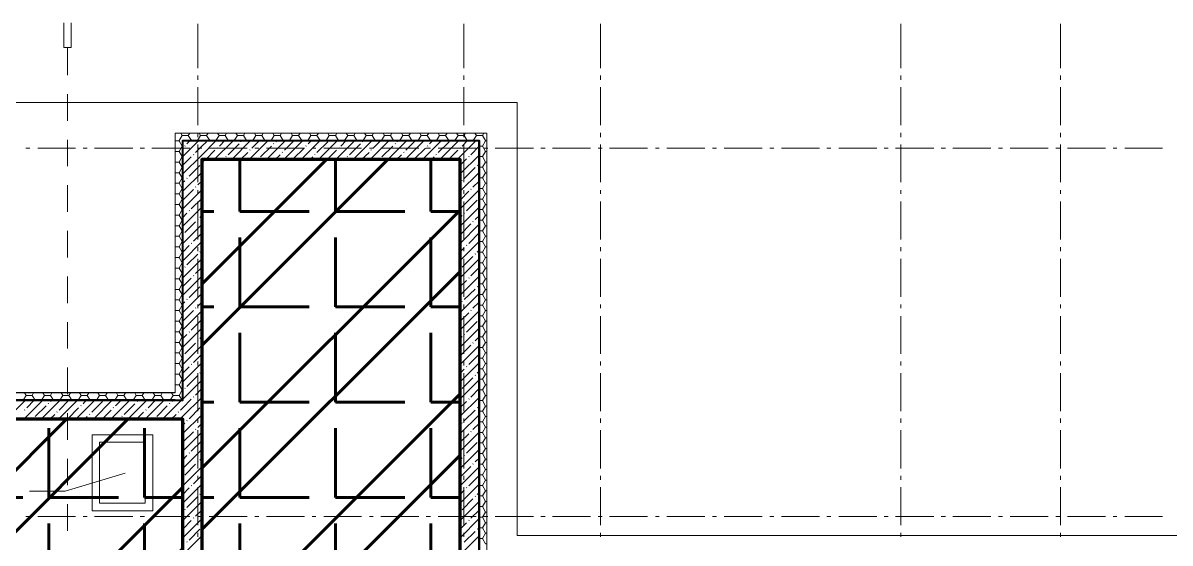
# Model space of a CAD drawing. Header units: millimetres. Extents: x -213911 to 415037, y -3642 to 107391.
# Drawn here: x -119785 to -104679, y 27062 to 33918 of the extents above; entities that cross this region are included whole.
import ezdxf

# ---------------------------------------------------------------- set-up
doc = ezdxf.new("R2010")
doc.units = ezdxf.units.MM
for name, color, linetype, lineweight in [('9.1 Стен подвал шпак', 160, 'Continuous', 90), ('9.2 Потолок подвал шпак', 90, 'Continuous', 60), ('9.3 клининг подвал', 190, 'Continuous', 60), ('Оси', 7, 'Continuous', 9)]:
    doc.layers.add(name, color=color, linetype=linetype, lineweight=lineweight)

msp = doc.modelspace()

# ---------------------------------------------------------------- hatches: boundary and pattern name
at = {"layer": '9.2 Потолок подвал шпак'}
h = msp.add_hatch(dxfattribs=at)
h.set_pattern_fill('ANGLE', color=256, scale=180)
h.set_pattern_definition([(0, (0, 0), (0, 1257.3), [914.4, -342.9]), (90, (0, 0), (-1257.3, 8e-14), [914.4, -342.9])])
h.paths.add_polyline_path([(-114028.2, 22531.1), (-114028.2, 32117.9), (-117430, 32117.9), (-117430, 24331.5), (-117679.9, 24331.5), (-117679.9, 28695), (-121873.9, 28695), (-121873.9, 22531.1)])
at = {"layer": '9.3 клининг подвал'}
h = msp.add_hatch(dxfattribs=at)
h.set_pattern_fill('ANSI32', color=256, scale=180)
h.paths.add_polyline_path([(-114028.2, 22531.1), (-114028.2, 32117.9), (-117430, 32117.9), (-117430, 24331.5), (-117679.9, 24331.5), (-117679.9, 28695), (-121873.9, 28695), (-121873.9, 22531.1)])

# ---------------------------------------------------------------- linework, layer by layer
at = {"lineweight": 40}
for points in [[(-117781.6, 28944.9), (-117679.9, 28944.9), (-117679.9, 32367.9)], [(-117679.9, 28944.9), (-117679.9, 32367.9), (-117430, 32367.9), (-114028.2, 32367.9), (-113778.3, 32367.9), (-113778.3, 26661.5), (-113676.6, 26661.5)], [(-113778.3, 26661.5), (-113778.3, 32367.9)], [(-121772.3, 28944.9), (-121687.5, 28944.9), (-117866.3, 28944.9), (-117781.6, 28944.9), (-117866.3, 28944.9), (-121687.5, 28944.9), (-121772.3, 28944.9), (-121873.9, 28944.9), (-121873.9, 28695), (-117679.9, 28695), (-117679.9, 24331.5), (-117430, 24331.5), (-117430, 32117.9), (-114028.2, 32117.9), (-114028.2, 26411.6), (-114028.2, 22531.1), (-118501.8, 22531.1), (-118501.8, 22310.8), (-117862.1, 22310.8)]]:
    msp.add_lwpolyline(points, dxfattribs=at)
at = {"layer": '9.1 Стен подвал шпак'}
msp.add_lwpolyline([(-114028.2, 22531.1), (-114028.2, 32117.9), (-117430, 32117.9), (-117430, 24331.5), (-117679.9, 24331.5), (-117679.9, 28695), (-121873.9, 28695), (-121873.9, 22531.1)], close=True, dxfattribs=at)
at = {"layer": 'Оси', "lineweight": 9}
for points in [[(-119247.4, 33918.4), (-119247.4, 33592.2), (-119150, 33592.2), (-119150, 33918.4)], [(-117480.8, 33321), (-117480.8, 33905.7)], [(-113977.4, 33321), (-113977.4, 33905.7)], [(-112176.9, 33321), (-112176.9, 33905.7)], [(-108224.4, 33321), (-108224.4, 33905.7)], [(-106123.2, 33321), (-106123.2, 33905.7)], [(-119196.6, 33227.8), (-119196.6, 33592.2)], [(-117480.8, 33168.5), (-117480.8, 33223.6)], [(-113977.4, 33168.5), (-113977.4, 33223.6)], [(-112176.9, 33168.5), (-112176.9, 33223.6)], [(-108224.4, 33168.5), (-108224.4, 33223.6)], [(-106123.2, 33168.5), (-106123.2, 33223.6)], [(-119196.6, 32626.3), (-119196.6, 32977.9)], [(-117480.8, 32571.2), (-117480.8, 33071.1)], [(-113977.4, 32571.2), (-113977.4, 33071.1)], [(-112176.9, 32571.2), (-112176.9, 33071.1)], [(-108224.4, 32571.2), (-108224.4, 33071.1)], [(-106123.2, 32571.2), (-106123.2, 33071.1)], [(-122034.9, 12402), (-117980.7, 12402), (-117980.7, 4645.2), (-81234.7, 4645.2), (-81234.7, 27161.4), (-86394.6, 27161.4), (-95083.3, 27161.4), (-113278.4, 27161.4), (-113278.4, 32867.8), (-122094.2, 32867.8), (-122094.2, 32465.3)], [(-119196.6, 32029), (-119196.6, 32376.3)], [(-117688.4, 32435.6), (-117726.5, 32367.9), (-117726.5, 32363.6), (-117688.4, 32295.8), (-117679.9, 32295.8)], [(-117705.4, 32465.3), (-117688.4, 32435.6), (-117607.9, 32435.6), (-117565.6, 32367.9)], [(-117679.9, 32156), (-117468.1, 32367.9)], [(-117679.9, 31927.3), (-117430, 32177.2), (-117239.4, 32367.9)], [(-117679.9, 32367.9), (-113778.3, 32367.9)], [(-117624.9, 32325.5), (-117582.5, 32367.9)], [(-117607.9, 32435.6), (-117586.7, 32465.3)], [(-117565.6, 32363.6), (-117485.1, 32363.6)], [(-117510.5, 32211.1), (-117430, 32291.6), (-117366.5, 32350.9)], [(-117485.1, 32367.9), (-117447, 32435.6)], [(-117480.8, 32414.5), (-117480.8, 32469.5)], [(-117463.9, 32465.3), (-117447, 32435.6), (-117366.5, 32435.6), (-117324.1, 32367.9)], [(-117366.5, 32435.6), (-117345.3, 32465.3)], [(-117324.1, 32363.6), (-117243.6, 32363.6)], [(-117264.8, 32117.9), (-117010.6, 32367.9)], [(-117243.6, 32367.9), (-117201.2, 32435.6)], [(-117222.4, 32465.3), (-117201.2, 32435.6), (-117120.8, 32435.6), (-117082.6, 32367.9)], [(-117197, 32295.8), (-117125, 32367.9)], [(-117120.8, 32435.6), (-117103.8, 32465.3)], [(-117082.6, 32363.6), (-117002.1, 32363.6)], [(-117036, 32117.9), (-116786.1, 32367.9)], [(-117002.1, 32367.9), (-116959.8, 32435.6)], [(-116981, 32465.3), (-116959.8, 32435.6), (-116879.3, 32435.6), (-116841.2, 32367.9)], [(-116913.2, 32350.9), (-116908.9, 32359.4)], [(-116879.3, 32435.6), (-116862.3, 32465.3)], [(-116841.2, 32363.6), (-116760.7, 32363.6)], [(-116807.3, 32117.9), (-116557.3, 32367.9)], [(-116769.1, 32266.2), (-116671.7, 32367.9)], [(-116756.4, 32367.9), (-116718.3, 32435.6)], [(-116735.2, 32465.3), (-116718.3, 32435.6), (-116637.8, 32435.6), (-116599.7, 32367.9)], [(-116637.8, 32435.6), (-116620.9, 32465.3)], [(-116599.7, 32363.6), (-116515, 32363.6)], [(-116578.5, 32117.9), (-116328.6, 32367.9)], [(-116515, 32367.9), (-116476.8, 32435.6)], [(-116493.8, 32465.3), (-116476.8, 32435.6), (-116396.3, 32435.6), (-116358.2, 32367.9)], [(-116485.3, 32325.5), (-116481.1, 32329.7)], [(-116455.6, 32350.9), (-116442.9, 32367.9)], [(-116396.3, 32435.6), (-116379.4, 32465.3)], [(-116354, 32363.6), (-116273.5, 32363.6)], [(-116349.7, 32117.9), (-116099.8, 32367.9)], [(-116341.3, 32240.8), (-116214.2, 32367.9)], [(-116273.5, 32367.9), (-116235.4, 32435.6)], [(-116252.3, 32465.3), (-116235.4, 32435.6), (-116154.9, 32435.6), (-116112.5, 32367.9)], [(-116154.9, 32435.6), (-116133.7, 32465.3)], [(-116121, 32117.9), (-115871, 32367.9)], [(-116112.5, 32363.6), (-116032, 32363.6)], [(-116032, 32367.9), (-115993.9, 32435.6)], [(-116027.8, 32325.5), (-115985.4, 32367.9)], [(-116010.8, 32465.3), (-115993.9, 32435.6), (-115913.4, 32435.6), (-115871, 32367.9)], [(-115913.4, 32435.6), (-115892.2, 32465.3)], [(-115913.4, 32211.1), (-115769.4, 32350.9)], [(-115892.2, 32117.9), (-115642.3, 32367.9)], [(-115871, 32363.6), (-115790.5, 32363.6)], [(-115790.5, 32367.9), (-115752.4, 32435.6)], [(-115769.4, 32465.3), (-115752.4, 32435.6), (-115667.7, 32435.6), (-115629.6, 32367.9)], [(-115667.7, 32435.6), (-115650.7, 32465.3)], [(-115663.4, 32117.9), (-115413.5, 32367.9)], [(-115629.6, 32363.6), (-115549.1, 32363.6)], [(-115599.9, 32295.8), (-115527.9, 32367.9)], [(-115549.1, 32367.9), (-115506.7, 32435.6)], [(-115527.9, 32465.3), (-115506.7, 32435.6), (-115426.2, 32435.6), (-115388.1, 32367.9)], [(-115434.7, 32117.9), (-115184.7, 32367.9)], [(-115426.2, 32435.6), (-115409.3, 32465.3)], [(-115388.1, 32363.6), (-115307.6, 32363.6)], [(-115316.1, 32350.9), (-115307.6, 32359.4)], [(-115303.4, 32367.9), (-115265.2, 32435.6)], [(-115286.4, 32465.3), (-115265.2, 32435.6), (-115184.7, 32435.6), (-115146.6, 32367.9)], [(-115210.2, 32117.9), (-114960.2, 32367.9)], [(-115184.7, 32435.6), (-115167.8, 32465.3)], [(-115172, 32266.2), (-115070.4, 32367.9)], [(-115146.6, 32363.6), (-115066.1, 32363.6)], [(-115061.9, 32367.9), (-115023.8, 32435.6)], [(-115040.7, 32465.3), (-115023.8, 32435.6), (-114943.3, 32435.6), (-114905.1, 32367.9)], [(-114981.4, 32117.9), (-114731.5, 32367.9)], [(-114943.3, 32435.6), (-114926.3, 32465.3)], [(-114900.9, 32363.6), (-114820.4, 32363.6)], [(-114884, 32325.5), (-114879.7, 32329.7)], [(-114858.5, 32350.9), (-114845.8, 32367.9)], [(-114820.4, 32367.9), (-114782.3, 32435.6)], [(-114799.2, 32465.3), (-114782.3, 32435.6), (-114701.8, 32435.6), (-114663.7, 32367.9)], [(-114752.6, 32117.9), (-114502.7, 32367.9)], [(-114744.2, 32240.8), (-114617.1, 32367.9)], [(-114701.8, 32435.6), (-114680.6, 32465.3)], [(-114659.4, 32363.6), (-114578.9, 32363.6)], [(-114578.9, 32367.9), (-114540.8, 32435.6)], [(-114557.8, 32465.3), (-114540.8, 32435.6), (-114460.3, 32435.6), (-114418, 32367.9)], [(-114523.9, 32117.9), (-114273.9, 32367.9)], [(-114460.3, 32435.6), (-114439.1, 32465.3)], [(-114430.7, 32325.5), (-114388.3, 32367.9)], [(-114418, 32363.6), (-114337.5, 32363.6)], [(-114337.5, 32367.9), (-114299.3, 32435.6)], [(-114316.3, 32465.3), (-114299.3, 32435.6), (-114218.9, 32435.6), (-114176.5, 32367.9)], [(-114316.3, 32211.1), (-114172.3, 32350.9)], [(-114295.1, 32117.9), (-114045.2, 32367.9)], [(-114218.9, 32435.6), (-114197.7, 32465.3)], [(-114176.5, 32363.6), (-114096, 32363.6)], [(-114096, 32367.9), (-114053.6, 32435.6)], [(-114074.8, 32465.3), (-114053.6, 32435.6), (-113973.1, 32435.6), (-113935, 32367.9)], [(-114066.3, 32117.9), (-114028.2, 32156), (-113816.4, 32367.9)], [(-114002.8, 32295.8), (-113930.8, 32367.9)], [(-113977.4, 32414.5), (-113977.4, 32469.5)], [(-113973.1, 32435.6), (-113956.2, 32465.3)], [(-113935, 32363.6), (-113854.5, 32363.6)], [(-113854.5, 32367.9), (-113812.2, 32435.6)], [(-113833.3, 32465.3), (-113812.2, 32435.6), (-113731.7, 32435.6), (-113693.6, 32367.9), (-113693.6, 32363.6), (-113731.7, 32295.8)], [(-113731.7, 32435.6), (-113714.7, 32465.3)], [(-113676.6, 32465.3), (-113676.6, 32465.3)], [(-112176.9, 32414.5), (-112176.9, 32469.5)], [(-108224.4, 32414.5), (-108224.4, 32469.5)], [(-106123.2, 32414.5), (-106123.2, 32469.5)], [(-119747.3, 32266.2), (-119692.2, 32266.2)], [(-119590.5, 32266.2), (-119090.7, 32266.2)], [(-118993.2, 32266.2), (-118938.1, 32266.2)], [(-118840.7, 32266.2), (-118336.6, 32266.2)], [(-118239.1, 32266.2), (-118184.1, 32266.2)], [(-118086.6, 32266.2), (-117586.7, 32266.2)], [(-117781.6, 32223.8), (-117726.5, 32223.8), (-117688.4, 32156), (-117679.9, 32156)], [(-117726.5, 32223.8), (-117688.4, 32295.8)], [(-117654.5, 32295.8), (-117650.3, 32300.1)], [(-117540.2, 32181.5), (-117535.9, 32185.7)], [(-117485.1, 32266.2), (-117430, 32266.2)], [(-117480.8, 31817.1), (-117480.8, 32317)], [(-117374.9, 32117.9), (-117256.3, 32240.8)], [(-117332.6, 32266.2), (-116832.7, 32266.2)], [(-117226.7, 32266.2), (-117222.4, 32270.4)], [(-117082.6, 32181.5), (-116938.6, 32325.5)], [(-116921.6, 32117.9), (-116824.2, 32211.1)], [(-116798.8, 32240.8), (-116794.6, 32245)], [(-116731, 32266.2), (-116680.2, 32266.2)], [(-116654.8, 32151.8), (-116510.7, 32295.8)], [(-116578.5, 32266.2), (-116078.6, 32266.2)], [(-116464.1, 32117.9), (-116396.3, 32181.5)], [(-116370.9, 32211.1), (-116366.7, 32215.4)], [(-116226.9, 32126.4), (-116082.8, 32266.2)], [(-116057.4, 32295.8), (-116053.2, 32300.1)], [(-115976.9, 32266.2), (-115926.1, 32266.2)], [(-115943, 32181.5), (-115938.8, 32185.7)], [(-115824.4, 32266.2), (-115324.5, 32266.2)], [(-115777.8, 32117.9), (-115655, 32240.8)], [(-115629.6, 32266.2), (-115621.1, 32270.4)], [(-115485.5, 32181.5), (-115341.5, 32325.5)], [(-115324.5, 32117.9), (-115227.1, 32211.1)], [(-115222.9, 32266.2), (-115172, 32266.2)], [(-115201.7, 32240.8), (-115193.2, 32245)], [(-115070.4, 32266.2), (-114570.5, 32266.2)], [(-115057.7, 32151.8), (-114913.6, 32295.8)], [(-114867, 32117.9), (-114799.2, 32181.5)], [(-114773.8, 32211.1), (-114765.3, 32215.4)], [(-114629.8, 32126.4), (-114485.7, 32266.2)], [(-114473, 32266.2), (-114418, 32266.2)], [(-114456.1, 32295.8), (-114451.9, 32300.1)], [(-114345.9, 32181.5), (-114337.5, 32185.7)], [(-114316.3, 32266.2), (-113816.4, 32266.2)], [(-114180.7, 32117.9), (-114057.9, 32240.8)], [(-114028.2, 32266.2), (-114028.2, 32270.4), (-114024, 32270.4)], [(-114028.2, 31927.3), (-113778.3, 32177.2)], [(-113977.4, 31817.1), (-113977.4, 32317)], [(-113888.4, 32181.5), (-113778.3, 32291.6)], [(-113778.3, 32295.8), (-113731.7, 32295.8), (-113693.6, 32223.8), (-113676.6, 32223.8)], [(-113731.7, 32156), (-113693.6, 32223.8)], [(-113719, 32266.2), (-113663.9, 32266.2)], [(-113566.5, 32266.2), (-113062.3, 32266.2)], [(-112964.9, 32266.2), (-112909.8, 32266.2)], [(-112812.4, 32266.2), (-112312.5, 32266.2)], [(-112210.8, 32266.2), (-112155.8, 32266.2)], [(-112176.9, 31817.1), (-112176.9, 32317)], [(-112058.3, 32266.2), (-111558.4, 32266.2)], [(-111456.8, 32266.2), (-111405.9, 32266.2)], [(-111304.3, 32266.2), (-110804.4, 32266.2)], [(-110702.7, 32266.2), (-110651.9, 32266.2)], [(-110550.2, 32266.2), (-110050.3, 32266.2)], [(-109948.6, 32266.2), (-109897.8, 32266.2)], [(-109796.1, 32266.2), (-109296.2, 32266.2)], [(-109198.8, 32266.2), (-109143.7, 32266.2)], [(-109042, 32266.2), (-108542.2, 32266.2)], [(-108444.7, 32266.2), (-108389.6, 32266.2)], [(-108292.2, 32266.2), (-107788.1, 32266.2)], [(-108224.4, 31817.1), (-108224.4, 32317)], [(-107690.7, 32266.2), (-107635.6, 32266.2)], [(-107538.1, 32266.2), (-107038.3, 32266.2)], [(-106936.6, 32266.2), (-106885.7, 32266.2)], [(-106784.1, 32266.2), (-106284.2, 32266.2)], [(-106182.5, 32266.2), (-106131.7, 32266.2)], [(-106123.2, 31817.1), (-106123.2, 32317)], [(-106030, 32266.2), (-105530.1, 32266.2)], [(-105428.4, 32266.2), (-105377.6, 32266.2)], [(-105275.9, 32266.2), (-104776, 32266.2)], [(-117781.6, 32084), (-117726.5, 32084), (-117688.4, 32016.2), (-117679.9, 32016.2)], [(-117726.5, 32084), (-117688.4, 32156)], [(-117679.9, 32041.7), (-117569.8, 32151.8)], [(-117595.2, 31897.6), (-117455.4, 32037.4)], [(-116557.3, 32117.9), (-117158.9, 32117.9)], [(-117150.4, 32117.9), (-117141.9, 32126.4)], [(-117112.3, 32151.8), (-117108, 32156)], [(-116684.4, 32126.4), (-116680.2, 32130.6)], [(-116006.6, 32117.9), (-115968.5, 32151.8)], [(-115549.1, 32117.9), (-115540.6, 32126.4)], [(-115515.2, 32151.8), (-115510.9, 32156)], [(-115087.3, 32126.4), (-115083.1, 32130.6)], [(-114409.5, 32117.9), (-114371.4, 32151.8)], [(-114028.2, 32041.7), (-113943.5, 32126.4)], [(-113913.8, 32151.8), (-113909.6, 32156)], [(-113803.7, 32037.4), (-113795.2, 32041.7)], [(-113778.3, 32156), (-113731.7, 32156), (-113693.6, 32084), (-113676.6, 32084)], [(-113731.7, 32016.2), (-113693.6, 32084)], [(-117781.6, 31944.2), (-117726.5, 31944.2), (-117688.4, 31876.4), (-117679.9, 31876.4)], [(-117726.5, 31944.2), (-117688.4, 32016.2)], [(-117726.5, 31804.4), (-117688.4, 31876.4)], [(-117679.9, 31698.5), (-117430, 31948.5)], [(-114028.2, 31698.5), (-113778.3, 31948.5)], [(-113973.1, 31868), (-113829.1, 32012)], [(-113778.3, 32016.2), (-113731.7, 32016.2), (-113693.6, 31944.2), (-113676.6, 31944.2)], [(-113778.3, 31876.4), (-113731.7, 31876.4), (-113693.6, 31804.4), (-113676.6, 31804.4)], [(-113731.7, 31876.4), (-113693.6, 31944.2)], [(-119196.6, 31427.4), (-119196.6, 31779)], [(-117781.6, 31804.4), (-117726.5, 31804.4), (-117688.4, 31736.6), (-117679.9, 31736.6)], [(-117726.5, 31664.6), (-117688.4, 31736.6)], [(-117679.9, 31812.9), (-117654.5, 31838.3)], [(-117679.9, 31584.1), (-117540.2, 31723.9)], [(-117624.9, 31868), (-117620.6, 31872.2)], [(-117510.5, 31753.6), (-117506.3, 31757.8)], [(-117480.8, 31783.2), (-117430, 31834.1)], [(-114002.8, 31838.3), (-113998.6, 31842.6)], [(-113888.4, 31723.9), (-113884.2, 31728.2)], [(-113858.8, 31753.6), (-113778.3, 31834.1)], [(-113778.3, 31736.6), (-113731.7, 31736.6), (-113693.6, 31664.6), (-113676.6, 31664.6)], [(-113731.7, 31736.6), (-113693.6, 31804.4)], [(-117781.6, 31664.6), (-117726.5, 31664.6), (-117688.4, 31596.8), (-117679.9, 31596.8)], [(-117726.5, 31524.8), (-117688.4, 31596.8)], [(-117679.9, 31469.8), (-117430, 31719.7)], [(-117569.8, 31469.8), (-117430, 31605.3)], [(-117480.8, 31664.6), (-117480.8, 31715.5)], [(-114028.2, 31469.8), (-113778.3, 31719.7)], [(-114028.2, 31584.1), (-113913.8, 31698.5)], [(-113977.4, 31664.6), (-113977.4, 31715.5)], [(-113943.5, 31440.1), (-113803.7, 31584.1)], [(-113778.3, 31596.8), (-113731.7, 31596.8), (-113693.6, 31524.8), (-113676.6, 31524.8)], [(-113731.7, 31596.8), (-113693.6, 31664.6)], [(-112176.9, 31664.6), (-112176.9, 31715.5)], [(-108224.4, 31664.6), (-108224.4, 31715.5)], [(-106123.2, 31664.6), (-106123.2, 31715.5)], [(-117781.6, 31524.8), (-117726.5, 31524.8), (-117688.4, 31457), (-117679.9, 31457)], [(-117726.5, 31385), (-117688.4, 31457)], [(-117679.9, 31241), (-117430, 31490.9)], [(-117595.2, 31440.1), (-117591, 31444.3)], [(-117480.8, 31063.1), (-117480.8, 31563)], [(-114028.2, 31241), (-113778.3, 31490.9)], [(-113977.4, 31063.1), (-113977.4, 31563)], [(-113778.3, 31457), (-113731.7, 31457), (-113693.6, 31385), (-113676.6, 31385)], [(-113731.7, 31457), (-113693.6, 31524.8)], [(-112176.9, 31063.1), (-112176.9, 31563)], [(-108224.4, 31063.1), (-108224.4, 31563)], [(-106123.2, 31063.1), (-106123.2, 31563)], [(-117781.6, 31385), (-117726.5, 31385), (-117688.4, 31317.2), (-117679.9, 31317.2)], [(-117726.5, 31245.2), (-117688.4, 31317.2)], [(-117679.9, 31355.4), (-117624.9, 31410.4)], [(-117654.5, 31156.3), (-117510.5, 31296.1)], [(-117480.8, 31325.7), (-117476.6, 31330)], [(-117455.4, 31355.4), (-117430, 31376.6)], [(-114028.2, 31355.4), (-114002.8, 31380.8)], [(-114028.2, 31126.6), (-113888.4, 31270.7)], [(-113973.1, 31410.4), (-113968.9, 31414.7)], [(-113858.8, 31296.1), (-113854.5, 31300.3)], [(-113829.1, 31325.7), (-113778.3, 31376.6)], [(-113778.3, 31317.2), (-113731.7, 31317.2), (-113693.6, 31245.2), (-113676.6, 31245.2)], [(-113731.7, 31317.2), (-113693.6, 31385)], [(-119196.6, 30825.8), (-119196.6, 31177.5)], [(-117781.6, 31245.2), (-117726.5, 31245.2), (-117688.4, 31177.5), (-117679.9, 31177.5)], [(-117726.5, 31105.4), (-117688.4, 31177.5)], [(-117679.9, 31012.2), (-117430, 31262.2)], [(-117679.9, 31126.6), (-117675.7, 31130.9)], [(-117540.2, 31041.9), (-117430, 31147.8)], [(-114028.2, 31012.2), (-113778.3, 31266.4)], [(-113913.8, 31012.2), (-113778.3, 31152)], [(-113778.3, 31177.5), (-113731.7, 31177.5), (-113693.6, 31105.4), (-113676.6, 31105.4)], [(-113731.7, 31177.5), (-113693.6, 31245.2)], [(-117781.6, 31105.4), (-117726.5, 31105.4), (-117688.4, 31037.7), (-117679.9, 31037.7)], [(-117726.5, 30965.6), (-117688.4, 31037.7)], [(-117679.9, 30783.5), (-117430, 31037.7)], [(-117679.9, 30897.9), (-117595.2, 30982.6)], [(-117569.8, 31012.2), (-117561.3, 31016.5)], [(-114028.2, 30787.7), (-113778.3, 31037.7)], [(-113943.5, 30982.6), (-113939.3, 30986.8)], [(-113778.3, 31037.7), (-113731.7, 31037.7), (-113693.6, 30965.6), (-113676.6, 30965.6)], [(-113731.7, 31037.7), (-113693.6, 31105.4)], [(-117781.6, 30965.6), (-117726.5, 30965.6), (-117688.4, 30897.9), (-117679.9, 30897.9)], [(-117781.6, 30825.8), (-117726.5, 30825.8), (-117688.4, 30758.1), (-117679.9, 30758.1)], [(-117726.5, 30825.8), (-117688.4, 30897.9)], [(-117624.9, 30728.4), (-117480.8, 30868.2)], [(-117480.8, 30910.6), (-117480.8, 30961.4)], [(-117455.4, 30897.9), (-117451.2, 30902.1)], [(-114028.2, 30902.1), (-113973.1, 30952.9)], [(-114002.8, 30698.7), (-113858.8, 30838.5)], [(-113977.4, 30910.6), (-113977.4, 30961.4)], [(-113829.1, 30868.2), (-113824.9, 30872.4)], [(-113803.7, 30897.9), (-113778.3, 30923.3)], [(-113778.3, 30897.9), (-113731.7, 30897.9), (-113693.6, 30825.8), (-113676.6, 30825.8)], [(-113731.7, 30897.9), (-113693.6, 30965.6)], [(-113731.7, 30758.1), (-113693.6, 30825.8)], [(-112176.9, 30910.6), (-112176.9, 30961.4)], [(-108224.4, 30910.6), (-108224.4, 30961.4)], [(-106123.2, 30910.6), (-106123.2, 30961.4)], [(-117781.6, 30686), (-117726.5, 30686), (-117688.4, 30618.3), (-117679.9, 30618.3)], [(-117726.5, 30686), (-117688.4, 30758.1)], [(-117679.9, 30558.9), (-117430, 30808.9)], [(-117654.5, 30698.7), (-117650.3, 30703)], [(-117510.5, 30614), (-117430, 30694.5)], [(-117480.8, 30309), (-117480.8, 30808.9)], [(-114028.2, 30558.9), (-113778.3, 30808.9)], [(-114028.2, 30673.3), (-114024, 30673.3)], [(-113977.4, 30309), (-113977.4, 30808.9)], [(-113888.4, 30584.4), (-113778.3, 30694.5)], [(-113778.3, 30758.1), (-113731.7, 30758.1), (-113693.6, 30686), (-113676.6, 30686)], [(-113731.7, 30618.3), (-113693.6, 30686)], [(-112176.9, 30309), (-112176.9, 30808.9)], [(-108224.4, 30309), (-108224.4, 30808.9)], [(-106123.2, 30309), (-106123.2, 30808.9)], [(-119196.6, 30224.3), (-119196.6, 30575.9)], [(-117781.6, 30546.2), (-117726.5, 30546.2), (-117688.4, 30478.5), (-117679.9, 30478.5)], [(-117726.5, 30546.2), (-117688.4, 30618.3)], [(-117679.9, 30330.2), (-117430, 30580.1)], [(-117679.9, 30444.6), (-117569.8, 30554.7)], [(-117540.2, 30584.4), (-117535.9, 30588.6)], [(-114028.2, 30330.2), (-113778.3, 30580.1)], [(-114028.2, 30444.6), (-113943.5, 30525.1)], [(-113913.8, 30554.7), (-113909.6, 30558.9)], [(-113778.3, 30618.3), (-113731.7, 30618.3), (-113693.6, 30546.2), (-113676.6, 30546.2)], [(-113731.7, 30478.5), (-113693.6, 30546.2)], [(-117781.6, 30406.4), (-117726.5, 30406.4), (-117688.4, 30338.7), (-117679.9, 30338.7)], [(-117726.5, 30406.4), (-117688.4, 30478.5)], [(-117595.2, 30300.5), (-117455.4, 30440.3)], [(-113973.1, 30270.9), (-113829.1, 30410.7)], [(-113803.7, 30440.3), (-113795.2, 30444.6)], [(-113778.3, 30478.5), (-113731.7, 30478.5), (-113693.6, 30406.4), (-113676.6, 30406.4)], [(-113731.7, 30338.7), (-113693.6, 30406.4)], [(-117781.6, 30266.6), (-117726.5, 30266.6), (-117688.4, 30198.9), (-117679.9, 30198.9)], [(-117726.5, 30266.6), (-117688.4, 30338.7)], [(-117679.9, 30101.4), (-117430, 30351.4)], [(-117679.9, 30215.8), (-117654.5, 30241.2)], [(-117624.9, 30270.9), (-117620.6, 30275.1)], [(-117480.8, 30186.1), (-117430, 30237)], [(-114028.2, 30101.4), (-113778.3, 30351.4)], [(-114002.8, 30241.2), (-113998.6, 30245.5)], [(-113858.8, 30156.5), (-113778.3, 30237)], [(-113778.3, 30338.7), (-113731.7, 30338.7), (-113693.6, 30266.6), (-113676.6, 30266.6)], [(-113731.7, 30198.9), (-113693.6, 30266.6)], [(-117781.6, 30126.8), (-117726.5, 30126.8), (-117688.4, 30059.1), (-117679.9, 30059.1)], [(-117726.5, 30126.8), (-117688.4, 30198.9)], [(-117679.9, 29987), (-117540.2, 30126.8)], [(-117679.9, 29872.7), (-117430, 30122.6)], [(-117510.5, 30156.5), (-117506.3, 30160.7)], [(-117480.8, 30156.5), (-117480.8, 30207.3)], [(-114028.2, 29872.7), (-113778.3, 30122.6)], [(-114028.2, 29987), (-113913.8, 30097.2)], [(-113977.4, 30156.5), (-113977.4, 30207.3)], [(-113888.4, 30126.8), (-113884.2, 30131.1)], [(-113778.3, 30198.9), (-113731.7, 30198.9), (-113693.6, 30126.8), (-113676.6, 30126.8)], [(-113731.7, 30059.1), (-113693.6, 30126.8)], [(-112176.9, 30156.5), (-112176.9, 30207.3)], [(-108224.4, 30156.5), (-108224.4, 30207.3)], [(-106123.2, 30156.5), (-106123.2, 30207.3)], [(-119196.6, 29626.9), (-119196.6, 29974.3)], [(-117781.6, 29987), (-117726.5, 29987), (-117688.4, 29919.3), (-117679.9, 29919.3)], [(-117726.5, 29987), (-117688.4, 30059.1)], [(-117726.5, 29847.2), (-117688.4, 29919.3)], [(-117569.8, 29868.4), (-117430, 30008.2)], [(-117480.8, 29554.9), (-117480.8, 30054.8)], [(-113977.4, 29554.9), (-113977.4, 30054.8)], [(-113943.5, 29843), (-113803.7, 29982.8)], [(-113778.3, 30059.1), (-113731.7, 30059.1), (-113693.6, 29987), (-113676.6, 29987)], [(-113778.3, 29919.3), (-113731.7, 29919.3), (-113693.6, 29847.2), (-113676.6, 29847.2)], [(-113731.7, 29919.3), (-113693.6, 29987)], [(-112176.9, 29554.9), (-112176.9, 30054.8)], [(-108224.4, 29554.9), (-108224.4, 30054.8)], [(-106123.2, 29554.9), (-106123.2, 30054.8)], [(-117781.6, 29847.2), (-117726.5, 29847.2), (-117688.4, 29779.5), (-117679.9, 29779.5)], [(-117726.5, 29707.4), (-117688.4, 29779.5)], [(-117679.9, 29643.9), (-117430, 29893.8)], [(-117679.9, 29758.3), (-117624.9, 29813.3)], [(-117595.2, 29843), (-117591, 29847.2)], [(-117455.4, 29758.3), (-117430, 29779.5)], [(-114028.2, 29643.9), (-113778.3, 29893.8)], [(-114028.2, 29758.3), (-114002.8, 29783.7)], [(-113973.1, 29813.3), (-113968.9, 29817.6)], [(-113829.1, 29728.6), (-113778.3, 29779.5)], [(-113778.3, 29779.5), (-113731.7, 29779.5), (-113693.6, 29707.4), (-113676.6, 29707.4)], [(-113731.7, 29779.5), (-113693.6, 29847.2)], [(-117781.6, 29707.4), (-117726.5, 29707.4), (-117688.4, 29639.7), (-117679.9, 29639.7)], [(-117726.5, 29567.6), (-117688.4, 29639.7)], [(-117679.9, 29415.1), (-117430, 29665.1)], [(-117654.5, 29554.9), (-117510.5, 29699)], [(-117480.8, 29728.6), (-117476.6, 29732.9)], [(-114028.2, 29529.5), (-113888.4, 29669.3)], [(-114028.2, 29415.1), (-113778.3, 29665.1)], [(-113858.8, 29699), (-113854.5, 29703.2)], [(-113778.3, 29639.7), (-113731.7, 29639.7), (-113693.6, 29567.6), (-113676.6, 29567.6)], [(-113731.7, 29639.7), (-113693.6, 29707.4)], [(-117781.6, 29567.6), (-117726.5, 29567.6), (-117688.4, 29499.9), (-117679.9, 29499.9)], [(-117726.5, 29427.8), (-117688.4, 29499.9)], [(-117679.9, 29529.5), (-117675.7, 29533.7)], [(-117540.2, 29440.5), (-117430, 29550.7)], [(-117480.8, 29402.4), (-117480.8, 29457.5)], [(-113977.4, 29402.4), (-113977.4, 29457.5)], [(-113913.8, 29415.1), (-113778.3, 29550.7)], [(-113778.3, 29499.9), (-113731.7, 29499.9), (-113693.6, 29427.8), (-113676.6, 29427.8)], [(-113731.7, 29499.9), (-113693.6, 29567.6)], [(-112176.9, 29402.4), (-112176.9, 29457.5)], [(-108224.4, 29402.4), (-108224.4, 29457.5)], [(-106123.2, 29402.4), (-106123.2, 29457.5)], [(-119196.6, 29025.4), (-119196.6, 29377)], [(-117781.6, 29427.8), (-117726.5, 29427.8), (-117688.4, 29360.1), (-117679.9, 29360.1)], [(-117726.5, 29288), (-117688.4, 29360.1)], [(-117679.9, 29186.4), (-117430, 29436.3)], [(-117679.9, 29300.8), (-117595.2, 29385.5)], [(-117569.8, 29415.1), (-117561.3, 29419.4)], [(-114028.2, 29186.4), (-113778.3, 29436.3)], [(-114028.2, 29300.8), (-113973.1, 29355.8)], [(-113943.5, 29385.5), (-113939.3, 29389.7)], [(-113803.7, 29300.8), (-113778.3, 29326.2)], [(-113778.3, 29360.1), (-113731.7, 29360.1), (-113693.6, 29288), (-113676.6, 29288)], [(-113731.7, 29360.1), (-113693.6, 29427.8)], [(-117781.6, 29288), (-117726.5, 29288), (-117688.4, 29220.3), (-117679.9, 29220.3)], [(-117726.5, 29148.2), (-117688.4, 29220.3)], [(-117679.9, 28957.6), (-117430, 29207.6)], [(-117624.9, 29127.1), (-117480.8, 29271.1)], [(-117480.8, 28800.9), (-117480.8, 29300.8)], [(-117455.4, 29300.8), (-117451.2, 29305)], [(-114028.2, 28961.8), (-113778.3, 29211.8)], [(-114002.8, 29101.6), (-113858.8, 29241.4)], [(-113977.4, 28800.9), (-113977.4, 29300.8)], [(-113829.1, 29271.1), (-113824.9, 29275.3)], [(-113778.3, 29220.3), (-113731.7, 29220.3), (-113693.6, 29148.2), (-113676.6, 29148.2)], [(-113731.7, 29220.3), (-113693.6, 29288)], [(-112176.9, 28800.9), (-112176.9, 29300.8)], [(-108224.4, 28800.9), (-108224.4, 29300.8)], [(-106123.2, 28800.9), (-106123.2, 29300.8)], [(-119781.2, 28944.9), (-119743, 29008.4)], [(-119764.2, 29042.3), (-119743, 29008.4), (-119662.6, 29008.4), (-119624.4, 28944.9)], [(-119662.6, 29008.4), (-119645.6, 29042.3)], [(-119539.7, 28944.9), (-119501.6, 29008.4)], [(-119522.8, 29042.3), (-119501.6, 29008.4), (-119421.1, 29008.4), (-119383, 28944.9)], [(-119421.1, 29008.4), (-119404.1, 29042.3)], [(-119298.2, 28944.9), (-119260.1, 29008.4)], [(-119281.3, 29042.3), (-119260.1, 29008.4), (-119179.6, 29008.4), (-119141.5, 28944.9)], [(-119179.6, 29008.4), (-119158.4, 29042.3)], [(-119056.8, 28944.9), (-119018.6, 29008.4)], [(-119039.8, 29042.3), (-119018.6, 29008.4), (-118938.1, 29008.4), (-118900, 28944.9)], [(-118938.1, 29008.4), (-118917, 29042.3)], [(-118815.3, 28944.9), (-118777.2, 29008.4)], [(-118798.3, 29042.3), (-118777.2, 29008.4), (-118696.7, 29008.4), (-118658.5, 28944.9)], [(-118696.7, 29008.4), (-118675.5, 29042.3)], [(-118573.8, 28944.9), (-118535.7, 29008.4)], [(-118552.6, 29042.3), (-118535.7, 29008.4), (-118455.2, 29008.4), (-118417.1, 28944.9)], [(-118455.2, 29008.4), (-118434, 29042.3)], [(-118332.3, 28944.9), (-118294.2, 29008.4)], [(-118311.2, 29042.3), (-118294.2, 29008.4), (-118213.7, 29008.4), (-118175.6, 28944.9)], [(-118213.7, 29008.4), (-118192.5, 29042.3)], [(-118086.6, 28944.9), (-118048.5, 29008.4)], [(-118069.7, 29042.3), (-118048.5, 29008.4), (-117968, 29008.4), (-117929.9, 28944.9)], [(-117968, 29008.4), (-117951.1, 29042.3)], [(-117845.2, 28944.9), (-117807, 29008.4)], [(-117828.2, 29042.3), (-117807, 29008.4), (-117781.6, 29008.4), (-117726.5, 29008.4), (-117688.4, 28944.9)], [(-117781.6, 29148.2), (-117726.5, 29148.2), (-117688.4, 29080.5), (-117679.9, 29080.5)], [(-117726.5, 29008.4), (-117688.4, 29080.5)], [(-117654.5, 29101.6), (-117650.3, 29105.9)], [(-117510.5, 29012.7), (-117430, 29097.4)], [(-114028.2, 29072), (-114024, 29076.2)], [(-113888.4, 28987.3), (-113778.3, 29097.4)], [(-113778.3, 29080.5), (-113731.7, 29080.5), (-113693.6, 29008.4), (-113676.6, 29008.4)], [(-113731.7, 29080.5), (-113693.6, 29148.2)], [(-113731.7, 28940.7), (-113693.6, 29008.4)], [(-120001.5, 28695), (-119751.5, 28944.9)], [(-119772.7, 28695), (-119522.8, 28944.9)], [(-119734.6, 28843.2), (-119637.1, 28944.9)], [(-119624.4, 28728.8), (-119480.4, 28872.9)], [(-119543.9, 28695), (-119294, 28944.9)], [(-119450.7, 28898.3), (-119446.5, 28906.8)], [(-119421.1, 28928), (-119408.4, 28944.9)], [(-119315.2, 28695), (-119065.2, 28944.9)], [(-119306.7, 28813.6), (-119179.6, 28944.9)], [(-119086.4, 28695), (-118836.5, 28944.9)], [(-119022.9, 28872.9), (-119018.6, 28877.1)], [(-118993.2, 28898.3), (-118950.9, 28944.9)], [(-118878.8, 28788.2), (-118739, 28928)], [(-118857.7, 28695), (-118607.7, 28944.9)], [(-118628.9, 28695), (-118378.9, 28944.9)], [(-118565.3, 28872.9), (-118493.3, 28944.9)], [(-118451, 28758.5), (-118311.2, 28898.3)], [(-118404.4, 28695), (-118154.4, 28944.9)], [(-118281.5, 28928), (-118277.3, 28932.2)], [(-118175.6, 28695), (-117925.7, 28944.9)], [(-118137.5, 28843.2), (-118040, 28944.9)], [(-118023.1, 28728.8), (-117883.3, 28872.9)], [(-117946.8, 28695), (-117696.9, 28944.9)], [(-117853.6, 28898.3), (-117849.4, 28906.8)], [(-117824, 28928), (-117811.3, 28944.9)], [(-117718.1, 28695), (-117679.9, 28733.1), (-117430, 28983)], [(-117709.6, 28813.6), (-117679.9, 28843.2), (-117569.8, 28957.6)], [(-117540.2, 28987.3), (-117535.9, 28991.5)], [(-114028.2, 28733.1), (-113778.3, 28983)], [(-114028.2, 28847.5), (-113943.5, 28928)], [(-113913.8, 28957.6), (-113909.6, 28961.8)], [(-113778.3, 28940.7), (-113731.7, 28940.7), (-113693.6, 28868.6), (-113676.6, 28868.6)], [(-113731.7, 28800.9), (-113693.6, 28868.6)], [(-119764.2, 28813.6), (-119760, 28817.8)], [(-119649.8, 28699.2), (-119645.6, 28703.4)], [(-119429.6, 28695), (-119366, 28758.5)], [(-119336.4, 28788.2), (-119332.1, 28792.4)], [(-119196.6, 28423.8), (-119196.6, 28775.4)], [(-119192.3, 28699.2), (-119052.5, 28843.2)], [(-118972, 28695), (-118938.1, 28728.8)], [(-118908.5, 28758.5), (-118904.3, 28762.7)], [(-118743.3, 28695), (-118624.7, 28813.6)], [(-118595, 28843.2), (-118590.8, 28847.5)], [(-118480.6, 28728.8), (-118476.4, 28733.1)], [(-118290, 28695), (-118196.8, 28788.2)], [(-118167.1, 28813.6), (-118162.9, 28817.8)], [(-118052.7, 28699.2), (-118048.5, 28703.4)], [(-117832.5, 28695), (-117768.9, 28758.5)], [(-117739.3, 28788.2), (-117735, 28792.4)], [(-117679.9, 28504.3), (-117430, 28754.3)], [(-117595.2, 28699.2), (-117455.4, 28843.2)], [(-117480.8, 28648.4), (-117480.8, 28703.4)], [(-114028.2, 28504.3), (-113778.3, 28754.3)], [(-113977.4, 28648.4), (-113977.4, 28703.4)], [(-113973.1, 28673.8), (-113829.1, 28813.6)], [(-113803.7, 28843.2), (-113795.2, 28847.5)], [(-113778.3, 28800.9), (-113731.7, 28800.9), (-113693.6, 28728.8), (-113676.6, 28728.8)], [(-113731.7, 28661.1), (-113693.6, 28728.8)], [(-112176.9, 28648.4), (-112176.9, 28703.4)], [(-108224.4, 28648.4), (-108224.4, 28703.4)], [(-106123.2, 28648.4), (-106123.2, 28703.4)], [(-118518.7, 28695), (-118510.3, 28699.2)], [(-117679.9, 28618.7), (-117654.5, 28644.1)], [(-117624.9, 28673.8), (-117620.6, 28678)], [(-117510.5, 28559.4), (-117506.3, 28563.6)], [(-117480.8, 28584.8), (-117430, 28639.9)], [(-117480.8, 28046.8), (-117480.8, 28550.9)], [(-114002.8, 28644.1), (-113998.6, 28648.4)], [(-113977.4, 28046.8), (-113977.4, 28550.9)], [(-113858.8, 28559.4), (-113778.3, 28639.9)], [(-113778.3, 28661.1), (-113731.7, 28661.1), (-113693.6, 28589), (-113676.6, 28589)], [(-113731.7, 28521.3), (-113693.6, 28589)], [(-112176.9, 28046.8), (-112176.9, 28550.9)], [(-108224.4, 28046.8), (-108224.4, 28550.9)], [(-106123.2, 28046.8), (-106123.2, 28550.9)], [(-117679.9, 28389.9), (-117540.2, 28529.7)], [(-117679.9, 28275.6), (-117430, 28525.5)], [(-117569.8, 28271.3), (-117430, 28411.1)], [(-114028.2, 28275.6), (-113778.3, 28525.5)], [(-114028.2, 28389.9), (-113913.8, 28500.1)], [(-113888.4, 28529.7), (-113884.2, 28534)], [(-113778.3, 28521.3), (-113731.7, 28521.3), (-113693.6, 28449.2), (-113676.6, 28449.2)], [(-113731.7, 28381.5), (-113693.6, 28449.2)], [(-117679.9, 28046.8), (-117430, 28296.7)], [(-117595.2, 28245.9), (-117591, 28250.1)], [(-114028.2, 28046.8), (-113778.3, 28296.7)], [(-113943.5, 28245.9), (-113803.7, 28385.7)], [(-113778.3, 28381.5), (-113731.7, 28381.5), (-113693.6, 28309.4), (-113676.6, 28309.4)], [(-113731.7, 28241.7), (-113693.6, 28309.4)], [(-119196.6, 27826.5), (-119196.6, 28173.9)], [(-117679.9, 28161.2), (-117624.9, 28216.2)], [(-117654.5, 27957.8), (-117510.5, 28101.9)], [(-117480.8, 28131.5), (-117476.6, 28135.8)], [(-117455.4, 28156.9), (-117430, 28182.4)], [(-114028.2, 28161.2), (-114002.8, 28186.6)], [(-113973.1, 28216.2), (-113968.9, 28220.5)], [(-113858.8, 28101.9), (-113854.5, 28106.1)], [(-113829.1, 28131.5), (-113778.3, 28182.4)], [(-113778.3, 28241.7), (-113731.7, 28241.7), (-113693.6, 28169.6), (-113676.6, 28169.6)], [(-113778.3, 28101.9), (-113731.7, 28101.9), (-113693.6, 28029.8), (-113676.6, 28029.8)], [(-113731.7, 28101.9), (-113693.6, 28169.6)], [(-118438.3, 27983.2), (-119230.5, 27746), (-119696.4, 27746)], [(-117679.9, 27818), (-117430, 28068)], [(-117540.2, 27843.4), (-117430, 27953.6)], [(-117480.8, 27894.3), (-117480.8, 27949.4)], [(-114028.2, 27932.4), (-113888.4, 28072.2)], [(-114028.2, 27818), (-113778.3, 28068)], [(-113977.4, 27894.3), (-113977.4, 27949.4)], [(-113913.8, 27818), (-113778.3, 27953.6)], [(-113778.3, 27962.1), (-113731.7, 27962.1), (-113693.6, 27890), (-113676.6, 27890)], [(-113731.7, 27962.1), (-113693.6, 28029.8)], [(-112176.9, 27894.3), (-112176.9, 27949.4)], [(-108224.4, 27894.3), (-108224.4, 27949.4)], [(-106123.2, 27894.3), (-106123.2, 27949.4)], [(-117679.9, 27932.4), (-117675.7, 27936.6)], [(-117679.9, 27589.3), (-117430, 27839.2)], [(-117569.8, 27818), (-117561.3, 27822.3)], [(-117480.8, 27297), (-117480.8, 27796.8)], [(-114028.2, 27589.3), (-113778.3, 27839.2)], [(-113977.4, 27297), (-113977.4, 27796.8)], [(-113778.3, 27822.3), (-113731.7, 27822.3), (-113693.6, 27750.2), (-113676.6, 27750.2)], [(-113731.7, 27822.3), (-113693.6, 27890)], [(-112176.9, 27297), (-112176.9, 27796.8)], [(-108224.4, 27297), (-108224.4, 27796.8)], [(-106123.2, 27297), (-106123.2, 27796.8)], [(-117679.9, 27703.6), (-117595.2, 27788.4)], [(-117624.9, 27530), (-117480.8, 27674)], [(-117455.4, 27703.6), (-117451.2, 27707.9)], [(-114028.2, 27703.6), (-113973.1, 27758.7)], [(-114002.8, 27500.3), (-113858.8, 27644.3)], [(-113943.5, 27788.4), (-113939.3, 27792.6)], [(-113829.1, 27674), (-113824.9, 27678.2)], [(-113803.7, 27703.6), (-113778.3, 27724.8)], [(-113778.3, 27682.5), (-113731.7, 27682.5), (-113693.6, 27610.4), (-113676.6, 27610.4)], [(-113731.7, 27682.5), (-113693.6, 27750.2)], [(-119196.6, 27224.9), (-119196.6, 27576.6)], [(-117679.9, 27360.5), (-117430, 27610.4)], [(-117654.5, 27500.3), (-117650.3, 27508.8)], [(-117510.5, 27415.6), (-117430, 27496.1)], [(-114028.2, 27360.5), (-113778.3, 27610.4)], [(-113888.4, 27390.2), (-113778.3, 27496.1)], [(-113778.3, 27542.7), (-113731.7, 27542.7), (-113693.6, 27470.7), (-113676.6, 27470.7)], [(-113731.7, 27542.7), (-113693.6, 27610.4)], [(-119747.3, 27411.3), (-119692.2, 27411.3)], [(-119590.5, 27411.3), (-119090.7, 27411.3)], [(-118993.2, 27411.3), (-118938.1, 27411.3)], [(-118840.7, 27411.3), (-118336.6, 27411.3)], [(-118239.1, 27411.3), (-118184.1, 27411.3)], [(-118086.6, 27411.3), (-117586.7, 27411.3)], [(-117679.9, 27131.7), (-117430, 27381.7)], [(-117679.9, 27246.1), (-117569.8, 27360.5)], [(-117540.2, 27390.2), (-117535.9, 27394.4)], [(-117485.1, 27411.3), (-117430, 27411.3)], [(-117332.6, 27411.3), (-116832.7, 27411.3)], [(-116731, 27411.3), (-116680.2, 27411.3)], [(-116578.5, 27411.3), (-116078.6, 27411.3)], [(-115976.9, 27411.3), (-115926.1, 27411.3)], [(-115824.4, 27411.3), (-115324.5, 27411.3)], [(-115222.9, 27411.3), (-115172, 27411.3)], [(-115070.4, 27411.3), (-114570.5, 27411.3)], [(-114473, 27411.3), (-114418, 27411.3)], [(-114316.3, 27411.3), (-113816.4, 27411.3)], [(-114028.2, 27474.9), (-114024, 27479.1)], [(-114028.2, 27131.7), (-113778.3, 27385.9)], [(-113913.8, 27360.5), (-113909.6, 27364.7)], [(-113778.3, 27402.9), (-113731.7, 27402.9), (-113693.6, 27330.9), (-113676.6, 27330.9)], [(-113731.7, 27402.9), (-113693.6, 27470.7)], [(-113719, 27411.3), (-113663.9, 27411.3)], [(-113566.5, 27411.3), (-113062.3, 27411.3)], [(-112964.9, 27411.3), (-112909.8, 27411.3)], [(-112812.4, 27411.3), (-112312.5, 27411.3)], [(-112210.8, 27411.3), (-112155.8, 27411.3)], [(-112058.3, 27411.3), (-111558.4, 27411.3)], [(-111456.8, 27411.3), (-111405.9, 27411.3)], [(-111304.3, 27411.3), (-110804.4, 27411.3)], [(-110702.7, 27411.3), (-110651.9, 27411.3)], [(-110550.2, 27411.3), (-110050.3, 27411.3)], [(-109948.6, 27411.3), (-109897.8, 27411.3)], [(-109796.1, 27411.3), (-109296.2, 27411.3)], [(-109198.8, 27411.3), (-109143.7, 27411.3)], [(-109042, 27411.3), (-108542.2, 27411.3)], [(-108444.7, 27411.3), (-108389.6, 27411.3)], [(-108292.2, 27411.3), (-107788.1, 27411.3)], [(-107690.7, 27411.3), (-107635.6, 27411.3)], [(-107538.1, 27411.3), (-107038.3, 27411.3)], [(-106936.6, 27411.3), (-106885.7, 27411.3)], [(-106784.1, 27411.3), (-106284.2, 27411.3)], [(-106182.5, 27411.3), (-106131.7, 27411.3)], [(-106030, 27411.3), (-105530.1, 27411.3)], [(-105428.4, 27411.3), (-105377.6, 27411.3)], [(-105275.9, 27411.3), (-104776, 27411.3)], [(-117595.2, 27102.1), (-117455.4, 27246.1)], [(-117480.8, 27144.5), (-117480.8, 27195.3)], [(-114028.2, 27246.1), (-113943.5, 27330.9)], [(-113977.4, 27144.5), (-113977.4, 27195.3)], [(-113973.1, 27072.4), (-113829.1, 27216.5)], [(-113803.7, 27246.1), (-113795.2, 27250.4)], [(-113778.3, 27263.1), (-113731.7, 27263.1), (-113693.6, 27191.1), (-113676.6, 27191.1)], [(-113731.7, 27263.1), (-113693.6, 27330.9)], [(-113731.7, 27123.3), (-113693.6, 27191.1)], [(-112176.9, 27144.5), (-112176.9, 27195.3)], [(-108224.4, 27144.5), (-108224.4, 27195.3)], [(-106123.2, 27144.5), (-106123.2, 27195.3)], [(-117679.9, 26907.2), (-117430, 27157.2)], [(-117624.9, 27072.4), (-117620.6, 27080.9)], [(-114028.2, 26907.2), (-113778.3, 27157.2)], [(-113778.3, 27123.3), (-113731.7, 27123.3), (-113693.6, 27051.3), (-113676.6, 27051.3)]]:
    msp.add_lwpolyline(points, dxfattribs=at)
for points in [[(-121772.3, 32465.3), (-121772.3, 29042.3), (-117781.6, 29042.3), (-117781.6, 32367.9), (-117781.6, 29046.6), (-121772.3, 29046.6), (-121772.3, 32465.3), (-121873.9, 32465.3), (-164813.5, 32465.3), (-164813.5, 32367.9), (-164813.5, 28983), (-164813.5, 32367.9), (-164813.5, 32465.3), (-121873.9, 32465.3)], [(-113676.6, 32367.9), (-113676.6, 32465.3), (-117781.6, 32465.3), (-117781.6, 32367.9), (-117781.6, 32465.3), (-113676.6, 32465.3)], [(-117726.5, 32363.6), (-117781.6, 32363.6)], [(-113676.6, 32363.6), (-113693.6, 32363.6)], [(-113676.6, 32367.9), (-113676.6, 26763.2)], [(-118874.6, 27487.6), (-118874.6, 28487.4), (-118073.9, 28487.4), (-118073.9, 27487.6)], [(-118175.6, 27589.3), (-118777.2, 27589.3), (-118777.2, 28389.9), (-118175.6, 28389.9)]]:
    msp.add_lwpolyline(points, close=True, dxfattribs=at)

doc.saveas('drawing.dxf')
